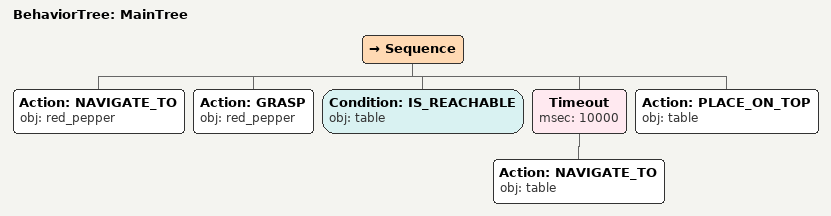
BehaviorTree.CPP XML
<root main_tree_to_execute="MainTree">
  <BehaviorTree ID="MainTree">
    <Sequence>
      <!-- Navigate to red_pepper -->
      <Action ID="NAVIGATE_TO" obj="red_pepper" />
      <!-- Grasp red_pepper -->
      <Action ID="GRASP" obj="red_pepper" />
      <!-- Check table is reachable before NAVIGATE_TO -->
      <Condition ID="IS_REACHABLE" obj="table" />
      <!-- Timeout: NAVIGATE_TO table within 10s -->
      <Timeout msec="10000">
        <!-- Navigate to table -->
        <Action ID="NAVIGATE_TO" obj="table" />
      </Timeout>
      <!-- Place on table -->
      <Action ID="PLACE_ON_TOP" obj="table" />
    </Sequence>
  </BehaviorTree>
</root>
